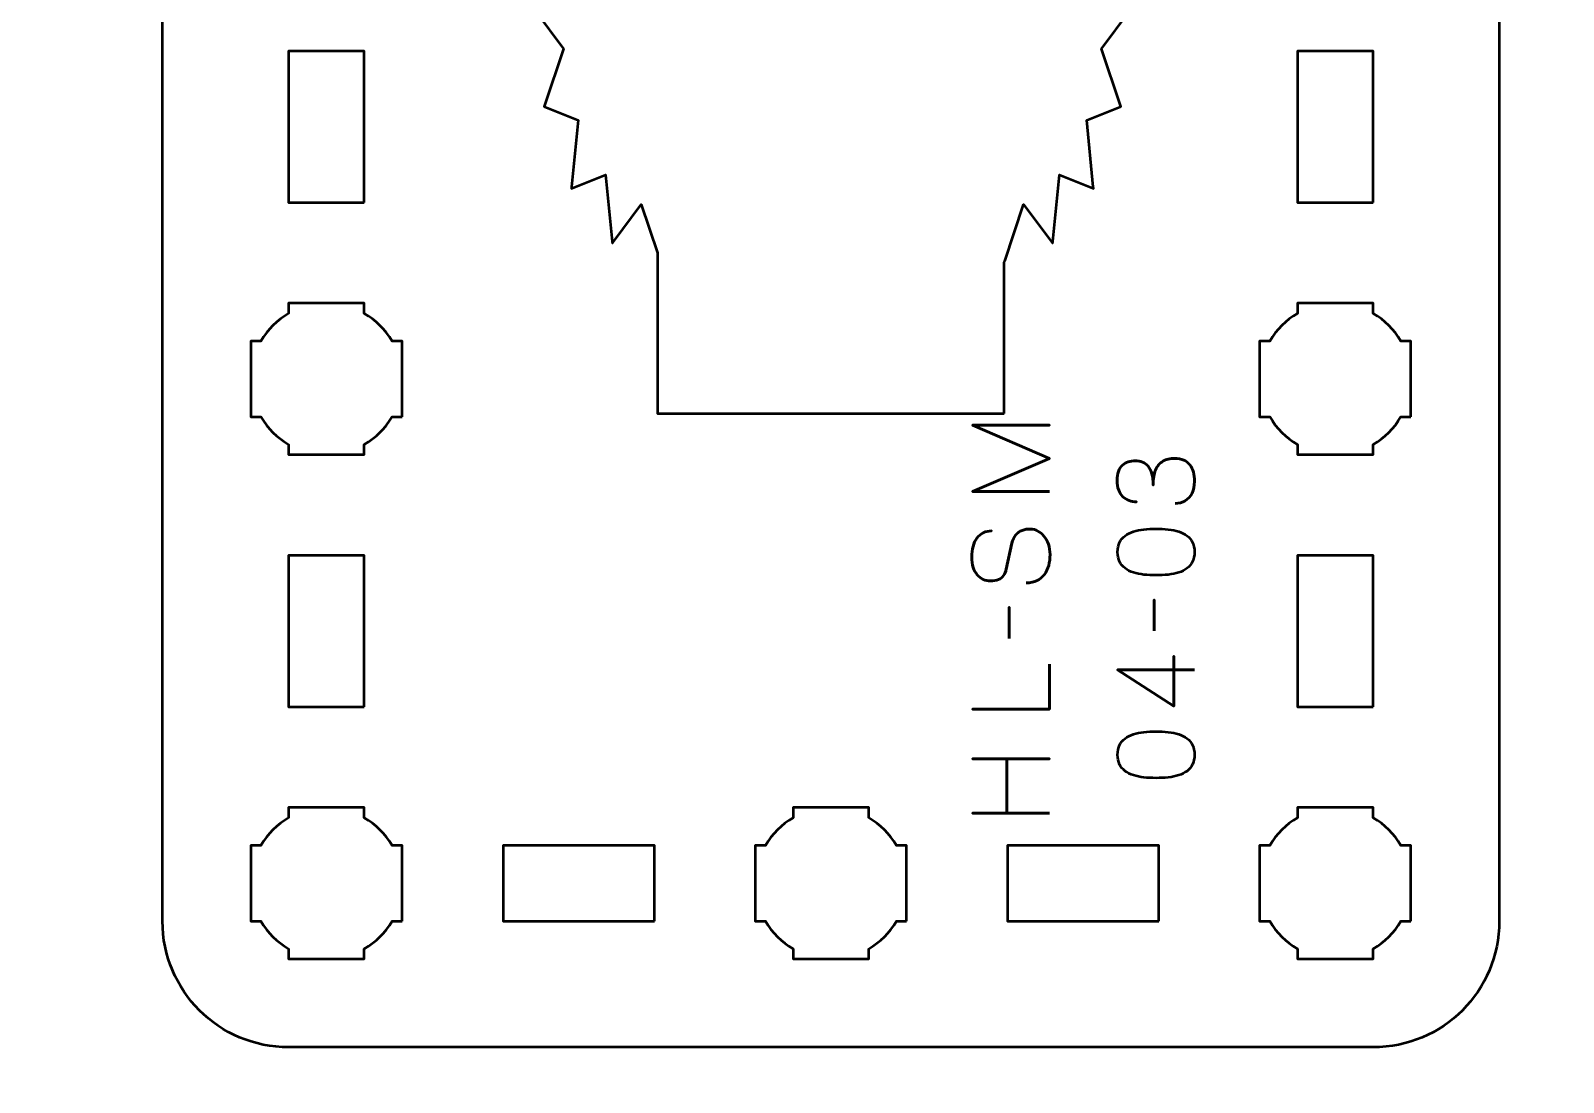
# Model space of a CAD drawing. Header units: centimetres. Extents: x -21 to 0, y -29.7 to 0.
# Drawn here: x -14.92 to -8.85, y -23.89 to -19.72 of the extents above; entities that cross this region are included whole.
import ezdxf

# ---------------------------------------------------------------- set-up
doc = ezdxf.new("R2010")
doc.units = ezdxf.units.CM
doc.header["$MEASUREMENT"] = 0
doc.layers.add('Layer 1', color=7, linetype='Continuous')

msp = doc.modelspace()

# ---------------------------------------------------------------- linework, layer by layer
at = {"layer": 'Layer 1', "color": 22, "lineweight": 53}
msp.add_open_spline([(-21.00003, -29.19995), (-21.00003, -29.19995), (-21.00003, -0.49992), (-21.00003, -0.49992), (-21.00003, -0.49992), (-21.00003, -0.22295), (-20.77694, 0.00004), (-20.49994, 0.00004), (-20.49994, 0.00004), (-20.49994, 0.00004), (-0.50008, 0.00004), (-0.50008, 0.00004), (-0.50008, 0.00004), (-0.22294, 0.00004), (0.00002, -0.22295), (0.00002, -0.49992), (0.00002, -0.49992), (0.00002, -0.49992), (0.00002, -29.19995), (0.00002, -29.19995), (0.00002, -29.19995), (0.00002, -29.47695), (-0.22294, -29.70004), (-0.50008, -29.70004), (-0.50008, -29.70004), (-0.50008, -29.70004), (-20.49994, -29.70004), (-20.49994, -29.70004), (-20.49994, -29.70004), (-20.77694, -29.70004), (-21.00003, -29.47695), (-21.00003, -29.19995)], degree=3, knots=[0, 0, 0, 0, 0.125, 0.125, 0.125, 0.125, 0.25, 0.25, 0.25, 0.25, 0.375, 0.375, 0.375, 0.375, 0.5, 0.5, 0.5, 0.5, 0.625, 0.625, 0.625, 0.625, 0.75, 0.75, 0.75, 0.75, 0.875, 0.875, 0.875, 0.875, 1, 1, 1, 1], dxfattribs=at)
at = {"layer": 'Layer 1', "color": 114, "lineweight": 53}
msp.add_open_spline([(-9.80017, -23.75001), (-9.80017, -23.75001), (-9.60006, -23.75003), (-9.60006, -23.75003), (-9.60006, -23.75003), (-9.32306, -23.75003), (-9.09997, -23.52694), (-9.09997, -23.24994), (-9.09997, -23.24994), (-9.09997, -23.24994), (-9.09997, -16.95007), (-9.09997, -16.95007), (-9.09997, -16.95007), (-9.09997, -16.67293), (-9.32306, -16.44997), (-9.60006, -16.44997), (-9.60006, -16.44997), (-9.60006, -16.44997), (-13.89993, -16.44997), (-13.89993, -16.44997), (-13.89993, -16.44997), (-14.17707, -16.44997), (-14.40003, -16.67293), (-14.40003, -16.95007), (-14.40003, -16.95007), (-14.40003, -16.95007), (-14.40003, -23.24994), (-14.40003, -23.24994), (-14.40003, -23.24994), (-14.40003, -23.52694), (-14.17707, -23.75003), (-13.89993, -23.75003), (-13.89993, -23.75003), (-13.89993, -23.75003), (-12.13445, -23.75003), (-12.13445, -23.75003), (-12.13445, -23.75003), (-12.13445, -23.75003), (-9.80017, -23.75001), (-9.80017, -23.75001)], degree=3, knots=[0, 0, 0, 0, 0.1, 0.1, 0.1, 0.1, 0.2, 0.2, 0.2, 0.2, 0.3, 0.3, 0.3, 0.3, 0.4, 0.4, 0.4, 0.4, 0.5, 0.5, 0.5, 0.5, 0.6, 0.6, 0.6, 0.6, 0.7, 0.7, 0.7, 0.7, 0.8, 0.8, 0.8, 0.8, 0.9, 0.9, 0.9, 0.9, 1, 1, 1, 1], dxfattribs=at)
at = {"layer": 'Layer 1', "color": 250, "lineweight": 53}
for points, knots in [([(-11.06247, -21.23746), (-11.06247, -21.23746), (-12.43747, -21.23746), (-12.43747, -21.23746), (-12.43747, -21.23746), (-12.43747, -21.23746), (-12.43747, -20.60001), (-12.43747, -20.60001), (-12.43747, -20.60001), (-12.43747, -20.60001), (-12.50161, -20.40805), (-12.50161, -20.40805), (-12.50161, -20.40805), (-12.50161, -20.40805), (-12.61376, -20.55792), (-12.61376, -20.55792), (-12.61376, -20.55792), (-12.61376, -20.55792), (-12.61632, -20.56133), (-12.61632, -20.56133), (-12.61632, -20.56133), (-12.61632, -20.56133), (-12.61691, -20.55531), (-12.61691, -20.55531), (-12.61691, -20.55531), (-12.61691, -20.55531), (-12.64322, -20.29074), (-12.64322, -20.29074), (-12.64322, -20.29074), (-12.64322, -20.29074), (-12.77552, -20.34337), (-12.77552, -20.34337), (-12.77552, -20.34337), (-12.77552, -20.34337), (-12.77852, -20.34456), (-12.77852, -20.34456), (-12.77852, -20.34456), (-12.77852, -20.34456), (-12.77793, -20.33856), (-12.77793, -20.33856), (-12.77793, -20.33856), (-12.77793, -20.33856), (-12.75162, -20.07396), (-12.75162, -20.07396), (-12.75162, -20.07396), (-12.75162, -20.07396), (-12.8839, -20.02134), (-12.8839, -20.02134), (-12.8839, -20.02134), (-12.8839, -20.02134), (-12.88691, -20.02014), (-12.88691, -20.02014), (-12.88691, -20.02014), (-12.88691, -20.02014), (-12.8852, -20.01504), (-12.8852, -20.01504), (-12.8852, -20.01504), (-12.8852, -20.01504), (-12.81026, -19.79073), (-12.81026, -19.79073), (-12.81026, -19.79073), (-12.81026, -19.79073), (-12.92242, -19.64084), (-12.92242, -19.64084), (-12.92242, -19.64084), (-12.92242, -19.64084), (-12.92497, -19.63745), (-12.92497, -19.63745), (-12.92497, -19.63745), (-12.92497, -19.63745), (-12.92242, -19.63405), (-12.92242, -19.63405), (-12.92242, -19.63405), (-12.92242, -19.63405), (-12.81026, -19.48417), (-12.81026, -19.48417), (-12.81026, -19.48417), (-12.81026, -19.48417), (-12.8852, -19.25986), (-12.8852, -19.25986), (-12.8852, -19.25986), (-12.8852, -19.25986), (-12.88691, -19.25476), (-12.88691, -19.25476), (-12.88691, -19.25476), (-12.88691, -19.25476), (-12.8839, -19.25356), (-12.8839, -19.25356), (-12.8839, -19.25356), (-12.8839, -19.25356), (-12.75162, -19.20093), (-12.75162, -19.20093), (-12.75162, -19.20093), (-12.75162, -19.20093), (-12.77793, -18.93633), (-12.77793, -18.93633), (-12.77793, -18.93633), (-12.77793, -18.93633), (-12.77852, -18.93034), (-12.77852, -18.93034), (-12.77852, -18.93034), (-12.77852, -18.93034), (-12.77552, -18.93153), (-12.77552, -18.93153), (-12.77552, -18.93153), (-12.77552, -18.93153), (-12.64322, -18.98416), (-12.64322, -18.98416), (-12.64322, -18.98416), (-12.64322, -18.98416), (-12.61691, -18.71959), (-12.61691, -18.71959), (-12.61691, -18.71959), (-12.61691, -18.71959), (-12.61632, -18.71357), (-12.61632, -18.71357), (-12.61632, -18.71357), (-12.61632, -18.71357), (-12.61376, -18.71697), (-12.61376, -18.71697), (-12.61376, -18.71697), (-12.61376, -18.71697), (-12.50161, -18.86685), (-12.50161, -18.86685), (-12.50161, -18.86685), (-12.50161, -18.86685), (-12.43747, -18.67488), (-12.43747, -18.67488), (-12.43747, -18.67488), (-12.43747, -18.67488), (-12.43747, -18.03745), (-12.43747, -18.03745), (-12.43747, -18.03745), (-12.43747, -18.03745), (-11.06247, -18.03745), (-11.06247, -18.03745), (-11.06247, -18.03745), (-11.06247, -18.03745), (-11.06247, -18.63745), (-11.06247, -18.63745), (-11.06247, -18.63745), (-11.06247, -18.63745), (-11.06077, -18.64253), (-11.06077, -18.64253), (-11.06077, -18.64253), (-11.06077, -18.64253), (-10.98583, -18.86685), (-10.98583, -18.86685), (-10.98583, -18.86685), (-10.98583, -18.86685), (-10.87367, -18.71697), (-10.87367, -18.71697), (-10.87367, -18.71697), (-10.87367, -18.71697), (-10.87112, -18.71357), (-10.87112, -18.71357), (-10.87112, -18.71357), (-10.87112, -18.71357), (-10.87052, -18.71959), (-10.87052, -18.71959), (-10.87052, -18.71959), (-10.87052, -18.71959), (-10.84421, -18.98416), (-10.84421, -18.98416), (-10.84421, -18.98416), (-10.84421, -18.98416), (-10.71191, -18.93153), (-10.71191, -18.93153), (-10.71191, -18.93153), (-10.71191, -18.93153), (-10.70891, -18.93034), (-10.70891, -18.93034), (-10.70891, -18.93034), (-10.70891, -18.93034), (-10.70951, -18.93633), (-10.70951, -18.93633), (-10.70951, -18.93633), (-10.70951, -18.93633), (-10.73582, -19.20093), (-10.73582, -19.20093), (-10.73582, -19.20093), (-10.73582, -19.20093), (-10.60354, -19.25356), (-10.60354, -19.25356), (-10.60354, -19.25356), (-10.60354, -19.25356), (-10.60053, -19.25476), (-10.60053, -19.25476), (-10.60053, -19.25476), (-10.60053, -19.25476), (-10.60223, -19.25986), (-10.60223, -19.25986), (-10.60223, -19.25986), (-10.60223, -19.25986), (-10.67717, -19.48417), (-10.67717, -19.48417), (-10.67717, -19.48417), (-10.67717, -19.48417), (-10.56501, -19.63405), (-10.56501, -19.63405), (-10.56501, -19.63405), (-10.56501, -19.63405), (-10.56247, -19.63745), (-10.56247, -19.63745), (-10.56247, -19.63745), (-10.56247, -19.63745), (-10.56501, -19.64084), (-10.56501, -19.64084), (-10.56501, -19.64084), (-10.56501, -19.64084), (-10.67717, -19.79073), (-10.67717, -19.79073), (-10.67717, -19.79073), (-10.67717, -19.79073), (-10.60223, -20.01504), (-10.60223, -20.01504), (-10.60223, -20.01504), (-10.60223, -20.01504), (-10.60053, -20.02014), (-10.60053, -20.02014), (-10.60053, -20.02014), (-10.60053, -20.02014), (-10.60354, -20.02134), (-10.60354, -20.02134), (-10.60354, -20.02134), (-10.60354, -20.02134), (-10.73582, -20.07396), (-10.73582, -20.07396), (-10.73582, -20.07396), (-10.73582, -20.07396), (-10.70951, -20.33856), (-10.70951, -20.33856), (-10.70951, -20.33856), (-10.70951, -20.33856), (-10.70891, -20.34456), (-10.70891, -20.34456), (-10.70891, -20.34456), (-10.70891, -20.34456), (-10.71191, -20.34337), (-10.71191, -20.34337), (-10.71191, -20.34337), (-10.71191, -20.34337), (-10.84421, -20.29074), (-10.84421, -20.29074), (-10.84421, -20.29074), (-10.84421, -20.29074), (-10.87052, -20.55531), (-10.87052, -20.55531), (-10.87052, -20.55531), (-10.87052, -20.55531), (-10.87112, -20.56133), (-10.87112, -20.56133), (-10.87112, -20.56133), (-10.87112, -20.56133), (-10.87367, -20.55792), (-10.87367, -20.55792), (-10.87367, -20.55792), (-10.87367, -20.55792), (-10.98583, -20.40805), (-10.98583, -20.40805), (-10.98583, -20.40805), (-10.98583, -20.40805), (-11.06077, -20.63236), (-11.06077, -20.63236), (-11.06077, -20.63236), (-11.06077, -20.63236), (-11.06247, -20.63745), (-11.06247, -20.63745), (-11.06247, -20.63745), (-11.06247, -20.63745), (-11.06247, -21.23746), (-11.06247, -21.23746)], [0, 0, 0, 0, 0.0147059, 0.0147059, 0.0147059, 0.0147059, 0.0294118, 0.0294118, 0.0294118, 0.0294118, 0.0441176, 0.0441176, 0.0441176, 0.0441176, 0.0588235, 0.0588235, 0.0588235, 0.0588235, 0.0735294, 0.0735294, 0.0735294, 0.0735294, 0.0882353, 0.0882353, 0.0882353, 0.0882353, 0.1029412, 0.1029412, 0.1029412, 0.1029412, 0.1176471, 0.1176471, 0.1176471, 0.1176471, 0.1323529, 0.1323529, 0.1323529, 0.1323529, 0.1470588, 0.1470588, 0.1470588, 0.1470588, 0.1617647, 0.1617647, 0.1617647, 0.1617647, 0.1764706, 0.1764706, 0.1764706, 0.1764706, 0.1911765, 0.1911765, 0.1911765, 0.1911765, 0.2058824, 0.2058824, 0.2058824, 0.2058824, 0.2205882, 0.2205882, 0.2205882, 0.2205882, 0.2352941, 0.2352941, 0.2352941, 0.2352941, 0.25, 0.25, 0.25, 0.25, 0.2647059, 0.2647059, 0.2647059, 0.2647059, 0.2794118, 0.2794118, 0.2794118, 0.2794118, 0.2941176, 0.2941176, 0.2941176, 0.2941176, 0.3088235, 0.3088235, 0.3088235, 0.3088235, 0.3235294, 0.3235294, 0.3235294, 0.3235294, 0.3382353, 0.3382353, 0.3382353, 0.3382353, 0.3529412, 0.3529412, 0.3529412, 0.3529412, 0.3676471, 0.3676471, 0.3676471, 0.3676471, 0.3823529, 0.3823529, 0.3823529, 0.3823529, 0.3970588, 0.3970588, 0.3970588, 0.3970588, 0.4117647, 0.4117647, 0.4117647, 0.4117647, 0.4264706, 0.4264706, 0.4264706, 0.4264706, 0.4411765, 0.4411765, 0.4411765, 0.4411765, 0.4558824, 0.4558824, 0.4558824, 0.4558824, 0.4705882, 0.4705882, 0.4705882, 0.4705882, 0.4852941, 0.4852941, 0.4852941, 0.4852941, 0.5, 0.5, 0.5, 0.5, 0.5147059, 0.5147059, 0.5147059, 0.5147059, 0.5294118, 0.5294118, 0.5294118, 0.5294118, 0.5441176, 0.5441176, 0.5441176, 0.5441176, 0.5588235, 0.5588235, 0.5588235, 0.5588235, 0.5735294, 0.5735294, 0.5735294, 0.5735294, 0.5882353, 0.5882353, 0.5882353, 0.5882353, 0.6029412, 0.6029412, 0.6029412, 0.6029412, 0.6176471, 0.6176471, 0.6176471, 0.6176471, 0.6323529, 0.6323529, 0.6323529, 0.6323529, 0.6470588, 0.6470588, 0.6470588, 0.6470588, 0.6617647, 0.6617647, 0.6617647, 0.6617647, 0.6764706, 0.6764706, 0.6764706, 0.6764706, 0.6911765, 0.6911765, 0.6911765, 0.6911765, 0.7058824, 0.7058824, 0.7058824, 0.7058824, 0.7205882, 0.7205882, 0.7205882, 0.7205882, 0.7352941, 0.7352941, 0.7352941, 0.7352941, 0.75, 0.75, 0.75, 0.75, 0.7647059, 0.7647059, 0.7647059, 0.7647059, 0.7794118, 0.7794118, 0.7794118, 0.7794118, 0.7941176, 0.7941176, 0.7941176, 0.7941176, 0.8088235, 0.8088235, 0.8088235, 0.8088235, 0.8235294, 0.8235294, 0.8235294, 0.8235294, 0.8382353, 0.8382353, 0.8382353, 0.8382353, 0.8529412, 0.8529412, 0.8529412, 0.8529412, 0.8676471, 0.8676471, 0.8676471, 0.8676471, 0.8823529, 0.8823529, 0.8823529, 0.8823529, 0.8970588, 0.8970588, 0.8970588, 0.8970588, 0.9117647, 0.9117647, 0.9117647, 0.9117647, 0.9264706, 0.9264706, 0.9264706, 0.9264706, 0.9411765, 0.9411765, 0.9411765, 0.9411765, 0.9558824, 0.9558824, 0.9558824, 0.9558824, 0.9705882, 0.9705882, 0.9705882, 0.9705882, 0.9852941, 0.9852941, 0.9852941, 0.9852941, 1, 1, 1, 1]), ([(-13.59993, -20.39999), (-13.59993, -20.39999), (-13.89993, -20.39999), (-13.89993, -20.39999), (-13.89993, -20.39999), (-13.89993, -20.39999), (-13.89993, -19.79998), (-13.89993, -19.79998), (-13.89993, -19.79998), (-13.89993, -19.79998), (-13.59993, -19.79998), (-13.59993, -19.79998), (-13.59993, -19.79998), (-13.59993, -19.79998), (-13.59993, -20.39999), (-13.59993, -20.39999)], [0, 0, 0, 0, 0.25, 0.25, 0.25, 0.25, 0.5, 0.5, 0.5, 0.5, 0.75, 0.75, 0.75, 0.75, 1, 1, 1, 1]), ([(-9.60006, -20.39999), (-9.60006, -20.39999), (-9.90007, -20.39999), (-9.90007, -20.39999), (-9.90007, -20.39999), (-9.90007, -20.39999), (-9.90007, -19.79998), (-9.90007, -19.79998), (-9.90007, -19.79998), (-9.90007, -19.79998), (-9.60006, -19.79998), (-9.60006, -19.79998), (-9.60006, -19.79998), (-9.60006, -19.79998), (-9.60006, -20.39999), (-9.60006, -20.39999)], [0, 0, 0, 0, 0.25, 0.25, 0.25, 0.25, 0.5, 0.5, 0.5, 0.5, 0.75, 0.75, 0.75, 0.75, 1, 1, 1, 1]), ([(-13.59993, -22.39999), (-13.59993, -22.39999), (-13.89993, -22.39999), (-13.89993, -22.39999), (-13.89993, -22.39999), (-13.89993, -22.39999), (-13.89993, -21.79998), (-13.89993, -21.79998), (-13.89993, -21.79998), (-13.89993, -21.79998), (-13.59993, -21.79998), (-13.59993, -21.79998), (-13.59993, -21.79998), (-13.59993, -21.79998), (-13.59993, -22.39999), (-13.59993, -22.39999)], [0, 0, 0, 0, 0.25, 0.25, 0.25, 0.25, 0.5, 0.5, 0.5, 0.5, 0.75, 0.75, 0.75, 0.75, 1, 1, 1, 1]), ([(-9.60006, -22.39999), (-9.60006, -22.39999), (-9.90007, -22.39999), (-9.90007, -22.39999), (-9.90007, -22.39999), (-9.90007, -22.39999), (-9.90007, -21.79998), (-9.90007, -21.79998), (-9.90007, -21.79998), (-9.90007, -21.79998), (-9.60006, -21.79998), (-9.60006, -21.79998), (-9.60006, -21.79998), (-9.60006, -21.79998), (-9.60006, -22.39999), (-9.60006, -22.39999)], [0, 0, 0, 0, 0.25, 0.25, 0.25, 0.25, 0.5, 0.5, 0.5, 0.5, 0.75, 0.75, 0.75, 0.75, 1, 1, 1, 1]), ([(-12.44998, -23.25007), (-12.44998, -23.25007), (-13.04998, -23.25007), (-13.04998, -23.25007), (-13.04998, -23.25007), (-13.04998, -23.25007), (-13.04998, -22.95007), (-13.04998, -22.95007), (-13.04998, -22.95007), (-13.04998, -22.95007), (-12.44998, -22.95007), (-12.44998, -22.95007), (-12.44998, -22.95007), (-12.44998, -22.95007), (-12.44998, -23.25007), (-12.44998, -23.25007)], [0, 0, 0, 0, 0.25, 0.25, 0.25, 0.25, 0.5, 0.5, 0.5, 0.5, 0.75, 0.75, 0.75, 0.75, 1, 1, 1, 1]), ([(-10.45001, -23.25007), (-10.45001, -23.25007), (-11.05002, -23.25007), (-11.05002, -23.25007), (-11.05002, -23.25007), (-11.05002, -23.25007), (-11.05002, -22.95007), (-11.05002, -22.95007), (-11.05002, -22.95007), (-11.05002, -22.95007), (-10.45001, -22.95007), (-10.45001, -22.95007), (-10.45001, -22.95007), (-10.45001, -22.95007), (-10.45001, -23.25007), (-10.45001, -23.25007)], [0, 0, 0, 0, 0.25, 0.25, 0.25, 0.25, 0.5, 0.5, 0.5, 0.5, 0.75, 0.75, 0.75, 0.75, 1, 1, 1, 1])]:
    msp.add_open_spline(points, degree=3, knots=knots, dxfattribs=at)
at = {"layer": 'Layer 1', "lineweight": 53}
for points in [[(-13.45, -21.24993), (-13.45, -21.24993), (-13.49011, -21.24993), (-13.49011, -21.24993), (-13.49011, -21.24993), (-13.51643, -21.29554), (-13.55446, -21.33346), (-13.59993, -21.35978), (-13.59993, -21.35978), (-13.59993, -21.35978), (-13.59993, -21.4), (-13.59993, -21.4), (-13.59993, -21.4), (-13.59993, -21.4), (-13.75, -21.4), (-13.75, -21.4), (-13.75, -21.4), (-13.75, -21.4), (-13.89993, -21.4), (-13.89993, -21.4), (-13.89993, -21.4), (-13.89993, -21.4), (-13.89993, -21.35978), (-13.89993, -21.35978), (-13.89993, -21.35978), (-13.94555, -21.33346), (-13.98343, -21.29554), (-14.00975, -21.24993), (-14.00975, -21.24993), (-14.00975, -21.24993), (-14.05, -21.24993), (-14.05, -21.24993), (-14.05, -21.24993), (-14.05, -21.24993), (-14.05, -21.1), (-14.05, -21.1), (-14.05, -21.1), (-14.05, -21.1), (-14.05, -20.94992), (-14.05, -20.94992), (-14.05, -20.94992), (-14.05, -20.94992), (-14.00975, -20.94992), (-14.00975, -20.94992), (-14.00975, -20.94992), (-13.98343, -20.90445), (-13.94555, -20.86642), (-13.89993, -20.8401), (-13.89993, -20.8401), (-13.89993, -20.8401), (-13.89993, -20.79999), (-13.89993, -20.79999), (-13.89993, -20.79999), (-13.89993, -20.79999), (-13.75, -20.79999), (-13.75, -20.79999), (-13.75, -20.79999), (-13.75, -20.79999), (-13.59993, -20.79999), (-13.59993, -20.79999), (-13.59993, -20.79999), (-13.59993, -20.79999), (-13.59993, -20.8401), (-13.59993, -20.8401), (-13.59993, -20.8401), (-13.55446, -20.86642), (-13.51643, -20.90445), (-13.49011, -20.94992), (-13.49011, -20.94992), (-13.49011, -20.94992), (-13.45, -20.94992), (-13.45, -20.94992), (-13.45, -20.94992), (-13.45, -20.94992), (-13.45, -21.1), (-13.45, -21.1), (-13.45, -21.1), (-13.45, -21.1), (-13.45, -21.24993), (-13.45, -21.24993)], [(-9.45, -21.24993), (-9.45, -21.24993), (-9.49011, -21.24993), (-9.49011, -21.24993), (-9.49011, -21.24993), (-9.51643, -21.29554), (-9.55446, -21.33346), (-9.59993, -21.35978), (-9.59993, -21.35978), (-9.59993, -21.35978), (-9.59993, -21.4), (-9.59993, -21.4), (-9.59993, -21.4), (-9.59993, -21.4), (-9.75, -21.4), (-9.75, -21.4), (-9.75, -21.4), (-9.75, -21.4), (-9.89993, -21.4), (-9.89993, -21.4), (-9.89993, -21.4), (-9.89993, -21.4), (-9.89993, -21.35978), (-9.89993, -21.35978), (-9.89993, -21.35978), (-9.94555, -21.33346), (-9.98343, -21.29554), (-10.00975, -21.24993), (-10.00975, -21.24993), (-10.00975, -21.24993), (-10.05, -21.24993), (-10.05, -21.24993), (-10.05, -21.24993), (-10.05, -21.24993), (-10.05, -21.1), (-10.05, -21.1), (-10.05, -21.1), (-10.05, -21.1), (-10.05, -20.94992), (-10.05, -20.94992), (-10.05, -20.94992), (-10.05, -20.94992), (-10.00975, -20.94992), (-10.00975, -20.94992), (-10.00975, -20.94992), (-9.98343, -20.90445), (-9.94555, -20.86642), (-9.89993, -20.8401), (-9.89993, -20.8401), (-9.89993, -20.8401), (-9.89993, -20.79999), (-9.89993, -20.79999), (-9.89993, -20.79999), (-9.89993, -20.79999), (-9.75, -20.79999), (-9.75, -20.79999), (-9.75, -20.79999), (-9.75, -20.79999), (-9.59993, -20.79999), (-9.59993, -20.79999), (-9.59993, -20.79999), (-9.59993, -20.79999), (-9.59993, -20.8401), (-9.59993, -20.8401), (-9.59993, -20.8401), (-9.55446, -20.86642), (-9.51643, -20.90445), (-9.49011, -20.94992), (-9.49011, -20.94992), (-9.49011, -20.94992), (-9.45, -20.94992), (-9.45, -20.94992), (-9.45, -20.94992), (-9.45, -20.94992), (-9.45, -21.1), (-9.45, -21.1), (-9.45, -21.1), (-9.45, -21.1), (-9.45, -21.24993), (-9.45, -21.24993)], [(-13.45, -23.24993), (-13.45, -23.24993), (-13.49011, -23.24993), (-13.49011, -23.24993), (-13.49011, -23.24993), (-13.51643, -23.29554), (-13.55446, -23.33346), (-13.59993, -23.35978), (-13.59993, -23.35978), (-13.59993, -23.35978), (-13.59993, -23.4), (-13.59993, -23.4), (-13.59993, -23.4), (-13.59993, -23.4), (-13.75, -23.4), (-13.75, -23.4), (-13.75, -23.4), (-13.75, -23.4), (-13.89993, -23.4), (-13.89993, -23.4), (-13.89993, -23.4), (-13.89993, -23.4), (-13.89993, -23.35978), (-13.89993, -23.35978), (-13.89993, -23.35978), (-13.94555, -23.33346), (-13.98343, -23.29554), (-14.00975, -23.24993), (-14.00975, -23.24993), (-14.00975, -23.24993), (-14.05, -23.24993), (-14.05, -23.24993), (-14.05, -23.24993), (-14.05, -23.24993), (-14.05, -23.1), (-14.05, -23.1), (-14.05, -23.1), (-14.05, -23.1), (-14.05, -22.94992), (-14.05, -22.94992), (-14.05, -22.94992), (-14.05, -22.94992), (-14.00975, -22.94992), (-14.00975, -22.94992), (-14.00975, -22.94992), (-13.98343, -22.90445), (-13.94555, -22.86642), (-13.89993, -22.8401), (-13.89993, -22.8401), (-13.89993, -22.8401), (-13.89993, -22.79999), (-13.89993, -22.79999), (-13.89993, -22.79999), (-13.89993, -22.79999), (-13.75, -22.79999), (-13.75, -22.79999), (-13.75, -22.79999), (-13.75, -22.79999), (-13.59993, -22.79999), (-13.59993, -22.79999), (-13.59993, -22.79999), (-13.59993, -22.79999), (-13.59993, -22.8401), (-13.59993, -22.8401), (-13.59993, -22.8401), (-13.55446, -22.86642), (-13.51643, -22.90445), (-13.49011, -22.94992), (-13.49011, -22.94992), (-13.49011, -22.94992), (-13.45, -22.94992), (-13.45, -22.94992), (-13.45, -22.94992), (-13.45, -22.94992), (-13.45, -23.1), (-13.45, -23.1), (-13.45, -23.1), (-13.45, -23.1), (-13.45, -23.24993), (-13.45, -23.24993)], [(-11.45, -23.24993), (-11.45, -23.24993), (-11.49011, -23.24993), (-11.49011, -23.24993), (-11.49011, -23.24993), (-11.51643, -23.29554), (-11.55446, -23.33346), (-11.59993, -23.35978), (-11.59993, -23.35978), (-11.59993, -23.35978), (-11.59993, -23.4), (-11.59993, -23.4), (-11.59993, -23.4), (-11.59993, -23.4), (-11.75, -23.4), (-11.75, -23.4), (-11.75, -23.4), (-11.75, -23.4), (-11.89993, -23.4), (-11.89993, -23.4), (-11.89993, -23.4), (-11.89993, -23.4), (-11.89993, -23.35978), (-11.89993, -23.35978), (-11.89993, -23.35978), (-11.94555, -23.33346), (-11.98343, -23.29554), (-12.00975, -23.24993), (-12.00975, -23.24993), (-12.00975, -23.24993), (-12.05, -23.24993), (-12.05, -23.24993), (-12.05, -23.24993), (-12.05, -23.24993), (-12.05, -23.1), (-12.05, -23.1), (-12.05, -23.1), (-12.05, -23.1), (-12.05, -22.94992), (-12.05, -22.94992), (-12.05, -22.94992), (-12.05, -22.94992), (-12.00975, -22.94992), (-12.00975, -22.94992), (-12.00975, -22.94992), (-11.98343, -22.90445), (-11.94555, -22.86642), (-11.89993, -22.8401), (-11.89993, -22.8401), (-11.89993, -22.8401), (-11.89993, -22.79999), (-11.89993, -22.79999), (-11.89993, -22.79999), (-11.89993, -22.79999), (-11.75, -22.79999), (-11.75, -22.79999), (-11.75, -22.79999), (-11.75, -22.79999), (-11.59993, -22.79999), (-11.59993, -22.79999), (-11.59993, -22.79999), (-11.59993, -22.79999), (-11.59993, -22.8401), (-11.59993, -22.8401), (-11.59993, -22.8401), (-11.55446, -22.86642), (-11.51643, -22.90445), (-11.49011, -22.94992), (-11.49011, -22.94992), (-11.49011, -22.94992), (-11.45, -22.94992), (-11.45, -22.94992), (-11.45, -22.94992), (-11.45, -22.94992), (-11.45, -23.1), (-11.45, -23.1), (-11.45, -23.1), (-11.45, -23.1), (-11.45, -23.24993), (-11.45, -23.24993)], [(-9.45, -23.24993), (-9.45, -23.24993), (-9.49011, -23.24993), (-9.49011, -23.24993), (-9.49011, -23.24993), (-9.51643, -23.29554), (-9.55446, -23.33346), (-9.59993, -23.35978), (-9.59993, -23.35978), (-9.59993, -23.35978), (-9.59993, -23.4), (-9.59993, -23.4), (-9.59993, -23.4), (-9.59993, -23.4), (-9.75, -23.4), (-9.75, -23.4), (-9.75, -23.4), (-9.75, -23.4), (-9.89993, -23.4), (-9.89993, -23.4), (-9.89993, -23.4), (-9.89993, -23.4), (-9.89993, -23.35978), (-9.89993, -23.35978), (-9.89993, -23.35978), (-9.94555, -23.33346), (-9.98343, -23.29554), (-10.00975, -23.24993), (-10.00975, -23.24993), (-10.00975, -23.24993), (-10.05, -23.24993), (-10.05, -23.24993), (-10.05, -23.24993), (-10.05, -23.24993), (-10.05, -23.1), (-10.05, -23.1), (-10.05, -23.1), (-10.05, -23.1), (-10.05, -22.94992), (-10.05, -22.94992), (-10.05, -22.94992), (-10.05, -22.94992), (-10.00975, -22.94992), (-10.00975, -22.94992), (-10.00975, -22.94992), (-9.98343, -22.90445), (-9.94555, -22.86642), (-9.89993, -22.8401), (-9.89993, -22.8401), (-9.89993, -22.8401), (-9.89993, -22.79999), (-9.89993, -22.79999), (-9.89993, -22.79999), (-9.89993, -22.79999), (-9.75, -22.79999), (-9.75, -22.79999), (-9.75, -22.79999), (-9.75, -22.79999), (-9.59993, -22.79999), (-9.59993, -22.79999), (-9.59993, -22.79999), (-9.59993, -22.79999), (-9.59993, -22.8401), (-9.59993, -22.8401), (-9.59993, -22.8401), (-9.55446, -22.86642), (-9.51643, -22.90445), (-9.49011, -22.94992), (-9.49011, -22.94992), (-9.49011, -22.94992), (-9.45, -22.94992), (-9.45, -22.94992), (-9.45, -22.94992), (-9.45, -22.94992), (-9.45, -23.1), (-9.45, -23.1), (-9.45, -23.1), (-9.45, -23.1), (-9.45, -23.24993), (-9.45, -23.24993)]]:
    msp.add_open_spline(points, degree=3, knots=[0, 0, 0, 0, 0.05, 0.05, 0.05, 0.05, 0.1, 0.1, 0.1, 0.1, 0.15, 0.15, 0.15, 0.15, 0.2, 0.2, 0.2, 0.2, 0.25, 0.25, 0.25, 0.25, 0.3, 0.3, 0.3, 0.3, 0.35, 0.35, 0.35, 0.35, 0.4, 0.4, 0.4, 0.4, 0.45, 0.45, 0.45, 0.45, 0.5, 0.5, 0.5, 0.5, 0.55, 0.55, 0.55, 0.55, 0.6, 0.6, 0.6, 0.6, 0.65, 0.65, 0.65, 0.65, 0.7, 0.7, 0.7, 0.7, 0.75, 0.75, 0.75, 0.75, 0.8, 0.8, 0.8, 0.8, 0.85, 0.85, 0.85, 0.85, 0.9, 0.9, 0.9, 0.9, 0.95, 0.95, 0.95, 0.95, 1, 1, 1, 1], dxfattribs=at)
at = {"layer": 'Layer 1', "color": 30, "lineweight": 53}
for points, knots in [([(-10.88363, -21.54668), (-10.88363, -21.54668), (-11.18885, -21.54668), (-11.18885, -21.54668), (-11.18885, -21.54668), (-11.18885, -21.54668), (-10.88363, -21.41545), (-10.88363, -21.41545), (-10.88363, -21.41545), (-10.88363, -21.41545), (-11.18885, -21.28379), (-11.18885, -21.28379), (-11.18885, -21.28379), (-11.18885, -21.28379), (-10.88363, -21.28379), (-10.88363, -21.28379), (-10.88363, -21.28379), (-10.88363, -21.28379), (-11.18885, -21.28379), (-11.18885, -21.28379), (-11.18885, -21.28379), (-11.18885, -21.28379), (-10.88363, -21.41545), (-10.88363, -21.41545), (-10.88363, -21.41545), (-10.88363, -21.41545), (-11.18885, -21.54668), (-11.18885, -21.54668), (-11.18885, -21.54668), (-11.18885, -21.54668), (-10.88363, -21.54668), (-10.88363, -21.54668)], [0, 0, 0, 0, 0.125, 0.125, 0.125, 0.125, 0.25, 0.25, 0.25, 0.25, 0.375, 0.375, 0.375, 0.375, 0.5, 0.5, 0.5, 0.5, 0.625, 0.625, 0.625, 0.625, 0.75, 0.75, 0.75, 0.75, 0.875, 0.875, 0.875, 0.875, 1, 1, 1, 1]), ([(-10.38494, -21.59367), (-10.3697, -21.5936), (-10.35644, -21.59007), (-10.34494, -21.58309), (-10.34494, -21.58309), (-10.33351, -21.5761), (-10.32455, -21.56615), (-10.31813, -21.55317), (-10.31813, -21.55317), (-10.31171, -21.54019), (-10.30846, -21.5246), (-10.30832, -21.50646), (-10.30832, -21.50646), (-10.30832, -21.49285), (-10.30973, -21.4805), (-10.31269, -21.46928), (-10.31269, -21.46928), (-10.31566, -21.45813), (-10.32024, -21.44854), (-10.32652, -21.44042), (-10.32652, -21.44042), (-10.3328, -21.43231), (-10.34092, -21.4261), (-10.35079, -21.42166), (-10.35079, -21.42166), (-10.36074, -21.41728), (-10.37267, -21.4151), (-10.38664, -21.41503), (-10.38664, -21.41503), (-10.40526, -21.41495), (-10.421, -21.41876), (-10.43377, -21.42631), (-10.43377, -21.42631), (-10.44654, -21.43386), (-10.45613, -21.44558), (-10.46269, -21.46131), (-10.46269, -21.46131), (-10.46926, -21.47704), (-10.47257, -21.49722), (-10.47257, -21.5217), (-10.47257, -21.5217), (-10.4725, -21.50343), (-10.47419, -21.48812), (-10.47765, -21.47563), (-10.47765, -21.47563), (-10.48111, -21.46321), (-10.48598, -21.45327), (-10.49233, -21.44579), (-10.49233, -21.44579), (-10.49861, -21.43831), (-10.50609, -21.43288), (-10.51469, -21.42963), (-10.51469, -21.42963), (-10.52323, -21.42631), (-10.53261, -21.42469), (-10.54284, -21.42476), (-10.54284, -21.42476), (-10.55308, -21.42469), (-10.56253, -21.4261), (-10.57128, -21.42892), (-10.57128, -21.42892), (-10.58003, -21.43168), (-10.58772, -21.43619), (-10.59428, -21.44233), (-10.59428, -21.44233), (-10.60084, -21.44847), (-10.60599, -21.45658), (-10.60966, -21.46653), (-10.60966, -21.46653), (-10.61333, -21.47655), (-10.61516, -21.48876), (-10.61523, -21.50308), (-10.61523, -21.50308), (-10.61516, -21.51733), (-10.61305, -21.52982), (-10.60895, -21.5404), (-10.60895, -21.5404), (-10.60486, -21.55106), (-10.59929, -21.5598), (-10.59216, -21.56686), (-10.59216, -21.56686), (-10.58504, -21.57384), (-10.57692, -21.57907), (-10.56775, -21.58252), (-10.56775, -21.58252), (-10.55858, -21.58605), (-10.54884, -21.58774), (-10.53861, -21.58774), (-10.53861, -21.58774), (-10.54884, -21.58774), (-10.55858, -21.58605), (-10.56775, -21.58252), (-10.56775, -21.58252), (-10.57692, -21.57907), (-10.58504, -21.57384), (-10.59216, -21.56686), (-10.59216, -21.56686), (-10.59929, -21.5598), (-10.60486, -21.55106), (-10.60895, -21.5404), (-10.60895, -21.5404), (-10.61305, -21.52982), (-10.61516, -21.51733), (-10.61523, -21.50308), (-10.61523, -21.50308), (-10.61516, -21.48876), (-10.61333, -21.47655), (-10.60966, -21.46653), (-10.60966, -21.46653), (-10.60599, -21.45658), (-10.60084, -21.44847), (-10.59428, -21.44233), (-10.59428, -21.44233), (-10.58772, -21.43619), (-10.58003, -21.43168), (-10.57128, -21.42892), (-10.57128, -21.42892), (-10.56253, -21.4261), (-10.55308, -21.42469), (-10.54284, -21.42476), (-10.54284, -21.42476), (-10.53261, -21.42469), (-10.52323, -21.42631), (-10.51469, -21.42963), (-10.51469, -21.42963), (-10.50609, -21.43288), (-10.49861, -21.43831), (-10.49233, -21.44579), (-10.49233, -21.44579), (-10.48598, -21.45327), (-10.48111, -21.46321), (-10.47765, -21.47563), (-10.47765, -21.47563), (-10.47419, -21.48812), (-10.4725, -21.50343), (-10.47257, -21.5217), (-10.47257, -21.5217), (-10.47257, -21.49722), (-10.46926, -21.47704), (-10.46269, -21.46131), (-10.46269, -21.46131), (-10.45613, -21.44558), (-10.44654, -21.43386), (-10.43377, -21.42631), (-10.43377, -21.42631), (-10.421, -21.41876), (-10.40526, -21.41495), (-10.38664, -21.41503), (-10.38664, -21.41503), (-10.37267, -21.4151), (-10.36074, -21.41728), (-10.35079, -21.42166), (-10.35079, -21.42166), (-10.34092, -21.4261), (-10.3328, -21.43231), (-10.32652, -21.44042), (-10.32652, -21.44042), (-10.32024, -21.44854), (-10.31566, -21.45813), (-10.31269, -21.46928), (-10.31269, -21.46928), (-10.30973, -21.4805), (-10.30832, -21.49285), (-10.30832, -21.50646), (-10.30832, -21.50646), (-10.30846, -21.5246), (-10.31171, -21.54019), (-10.31813, -21.55317), (-10.31813, -21.55317), (-10.32455, -21.56615), (-10.33351, -21.5761), (-10.34494, -21.58309), (-10.34494, -21.58309), (-10.35644, -21.59007), (-10.3697, -21.5936), (-10.38494, -21.59367)], [0, 0, 0, 0, 0.0227273, 0.0227273, 0.0227273, 0.0227273, 0.0454545, 0.0454545, 0.0454545, 0.0454545, 0.0681818, 0.0681818, 0.0681818, 0.0681818, 0.0909091, 0.0909091, 0.0909091, 0.0909091, 0.1136364, 0.1136364, 0.1136364, 0.1136364, 0.1363636, 0.1363636, 0.1363636, 0.1363636, 0.1590909, 0.1590909, 0.1590909, 0.1590909, 0.1818182, 0.1818182, 0.1818182, 0.1818182, 0.2045455, 0.2045455, 0.2045455, 0.2045455, 0.2272727, 0.2272727, 0.2272727, 0.2272727, 0.25, 0.25, 0.25, 0.25, 0.2727273, 0.2727273, 0.2727273, 0.2727273, 0.2954545, 0.2954545, 0.2954545, 0.2954545, 0.3181818, 0.3181818, 0.3181818, 0.3181818, 0.3409091, 0.3409091, 0.3409091, 0.3409091, 0.3636364, 0.3636364, 0.3636364, 0.3636364, 0.3863636, 0.3863636, 0.3863636, 0.3863636, 0.4090909, 0.4090909, 0.4090909, 0.4090909, 0.4318182, 0.4318182, 0.4318182, 0.4318182, 0.4545455, 0.4545455, 0.4545455, 0.4545455, 0.4772727, 0.4772727, 0.4772727, 0.4772727, 0.5, 0.5, 0.5, 0.5, 0.5227273, 0.5227273, 0.5227273, 0.5227273, 0.5454545, 0.5454545, 0.5454545, 0.5454545, 0.5681818, 0.5681818, 0.5681818, 0.5681818, 0.5909091, 0.5909091, 0.5909091, 0.5909091, 0.6136364, 0.6136364, 0.6136364, 0.6136364, 0.6363636, 0.6363636, 0.6363636, 0.6363636, 0.6590909, 0.6590909, 0.6590909, 0.6590909, 0.6818182, 0.6818182, 0.6818182, 0.6818182, 0.7045455, 0.7045455, 0.7045455, 0.7045455, 0.7272727, 0.7272727, 0.7272727, 0.7272727, 0.75, 0.75, 0.75, 0.75, 0.7727273, 0.7727273, 0.7727273, 0.7727273, 0.7954545, 0.7954545, 0.7954545, 0.7954545, 0.8181818, 0.8181818, 0.8181818, 0.8181818, 0.8409091, 0.8409091, 0.8409091, 0.8409091, 0.8636364, 0.8636364, 0.8636364, 0.8636364, 0.8863636, 0.8863636, 0.8863636, 0.8863636, 0.9090909, 0.9090909, 0.9090909, 0.9090909, 0.9318182, 0.9318182, 0.9318182, 0.9318182, 0.9545455, 0.9545455, 0.9545455, 0.9545455, 0.9772727, 0.9772727, 0.9772727, 0.9772727, 1, 1, 1, 1]), ([(-10.97592, -21.90863), (-10.95898, -21.90849), (-10.94452, -21.90553), (-10.93252, -21.8996), (-10.93252, -21.8996), (-10.92046, -21.89374), (-10.91065, -21.88556), (-10.9031, -21.87526), (-10.9031, -21.87526), (-10.89548, -21.86489), (-10.88991, -21.85296), (-10.88638, -21.83949), (-10.88638, -21.83949), (-10.88278, -21.82608), (-10.88102, -21.81169), (-10.88109, -21.79645), (-10.88109, -21.79645), (-10.88116, -21.78107), (-10.88342, -21.76724), (-10.88772, -21.75489), (-10.88772, -21.75489), (-10.89203, -21.74261), (-10.89781, -21.7321), (-10.90508, -21.72328), (-10.90508, -21.72328), (-10.91235, -21.71453), (-10.92046, -21.70776), (-10.92949, -21.70296), (-10.92949, -21.70296), (-10.93852, -21.69816), (-10.94776, -21.69562), (-10.95729, -21.69527), (-10.95729, -21.69527), (-10.96978, -21.69485), (-10.98121, -21.69668), (-10.99151, -21.7007), (-10.99151, -21.7007), (-11.00181, -21.70473), (-11.01042, -21.71094), (-11.01747, -21.71933), (-11.01747, -21.71933), (-11.02453, -21.72766), (-11.02947, -21.73817), (-11.03222, -21.75073), (-11.03222, -21.75073), (-11.03222, -21.75073), (-11.05466, -21.85444), (-11.05466, -21.85444), (-11.05466, -21.85444), (-11.0567, -21.86418), (-11.06016, -21.87258), (-11.06496, -21.87949), (-11.06496, -21.87949), (-11.06982, -21.88641), (-11.07653, -21.89177), (-11.08514, -21.89544), (-11.08514, -21.89544), (-11.09367, -21.89911), (-11.10454, -21.90101), (-11.11773, -21.90101), (-11.11773, -21.90101), (-11.12775, -21.90101), (-11.1372, -21.89896), (-11.14609, -21.8948), (-11.14609, -21.8948), (-11.15498, -21.89071), (-11.16282, -21.88464), (-11.16966, -21.87667), (-11.16966, -21.87667), (-11.17657, -21.8687), (-11.18194, -21.85882), (-11.18582, -21.84711), (-11.18582, -21.84711), (-11.18977, -21.83532), (-11.19174, -21.82185), (-11.19181, -21.80661), (-11.19181, -21.80661), (-11.19181, -21.7913), (-11.19005, -21.77726), (-11.18652, -21.76442), (-11.18652, -21.76442), (-11.18299, -21.75165), (-11.17791, -21.74057), (-11.17114, -21.73126), (-11.17114, -21.73126), (-11.16437, -21.72194), (-11.15604, -21.71475), (-11.14631, -21.70981), (-11.14631, -21.70981), (-11.1365, -21.70487), (-11.12528, -21.70254), (-11.11265, -21.70289), (-11.11265, -21.70289), (-11.12528, -21.70254), (-11.1365, -21.70487), (-11.14631, -21.70981), (-11.14631, -21.70981), (-11.15604, -21.71475), (-11.16437, -21.72194), (-11.17114, -21.73126), (-11.17114, -21.73126), (-11.17791, -21.74057), (-11.18299, -21.75165), (-11.18652, -21.76442), (-11.18652, -21.76442), (-11.19005, -21.77726), (-11.19181, -21.7913), (-11.19181, -21.80661), (-11.19181, -21.80661), (-11.19174, -21.82185), (-11.18977, -21.83532), (-11.18582, -21.84711), (-11.18582, -21.84711), (-11.18194, -21.85882), (-11.17657, -21.8687), (-11.16966, -21.87667), (-11.16966, -21.87667), (-11.16282, -21.88464), (-11.15498, -21.89071), (-11.14609, -21.8948), (-11.14609, -21.8948), (-11.1372, -21.89896), (-11.12775, -21.90101), (-11.11773, -21.90101), (-11.11773, -21.90101), (-11.10454, -21.90101), (-11.09367, -21.89918), (-11.08521, -21.89565), (-11.08521, -21.89565), (-11.07667, -21.89205), (-11.07004, -21.88676), (-11.06517, -21.87984), (-11.06517, -21.87984), (-11.06037, -21.87293), (-11.05684, -21.86446), (-11.05466, -21.85444), (-11.05466, -21.85444), (-11.05466, -21.85444), (-11.03222, -21.75073), (-11.03222, -21.75073), (-11.03222, -21.75073), (-11.02947, -21.73789), (-11.02453, -21.7273), (-11.01747, -21.71898), (-11.01747, -21.71898), (-11.01042, -21.71058), (-11.00181, -21.70444), (-10.99151, -21.70049), (-10.99151, -21.70049), (-10.98121, -21.69661), (-10.96978, -21.69485), (-10.95729, -21.69527), (-10.95729, -21.69527), (-10.94776, -21.69562), (-10.93852, -21.69816), (-10.92949, -21.70296), (-10.92949, -21.70296), (-10.92046, -21.70776), (-10.91235, -21.71453), (-10.90508, -21.72328), (-10.90508, -21.72328), (-10.89781, -21.7321), (-10.89203, -21.74261), (-10.88772, -21.75489), (-10.88772, -21.75489), (-10.88342, -21.76724), (-10.88116, -21.78107), (-10.88109, -21.79645), (-10.88109, -21.79645), (-10.88102, -21.81169), (-10.88278, -21.82608), (-10.88638, -21.83949), (-10.88638, -21.83949), (-10.88991, -21.85296), (-10.89548, -21.86489), (-10.9031, -21.87526), (-10.9031, -21.87526), (-10.91065, -21.88556), (-10.92046, -21.89374), (-10.93252, -21.8996), (-10.93252, -21.8996), (-10.94452, -21.90553), (-10.95898, -21.90849), (-10.97592, -21.90863)], [0, 0, 0, 0, 0.0217391, 0.0217391, 0.0217391, 0.0217391, 0.0434783, 0.0434783, 0.0434783, 0.0434783, 0.0652174, 0.0652174, 0.0652174, 0.0652174, 0.0869565, 0.0869565, 0.0869565, 0.0869565, 0.1086957, 0.1086957, 0.1086957, 0.1086957, 0.1304348, 0.1304348, 0.1304348, 0.1304348, 0.1521739, 0.1521739, 0.1521739, 0.1521739, 0.173913, 0.173913, 0.173913, 0.173913, 0.1956522, 0.1956522, 0.1956522, 0.1956522, 0.2173913, 0.2173913, 0.2173913, 0.2173913, 0.2391304, 0.2391304, 0.2391304, 0.2391304, 0.2608696, 0.2608696, 0.2608696, 0.2608696, 0.2826087, 0.2826087, 0.2826087, 0.2826087, 0.3043478, 0.3043478, 0.3043478, 0.3043478, 0.326087, 0.326087, 0.326087, 0.326087, 0.3478261, 0.3478261, 0.3478261, 0.3478261, 0.3695652, 0.3695652, 0.3695652, 0.3695652, 0.3913043, 0.3913043, 0.3913043, 0.3913043, 0.4130435, 0.4130435, 0.4130435, 0.4130435, 0.4347826, 0.4347826, 0.4347826, 0.4347826, 0.4565217, 0.4565217, 0.4565217, 0.4565217, 0.4782609, 0.4782609, 0.4782609, 0.4782609, 0.5, 0.5, 0.5, 0.5, 0.5217391, 0.5217391, 0.5217391, 0.5217391, 0.5434783, 0.5434783, 0.5434783, 0.5434783, 0.5652174, 0.5652174, 0.5652174, 0.5652174, 0.5869565, 0.5869565, 0.5869565, 0.5869565, 0.6086957, 0.6086957, 0.6086957, 0.6086957, 0.6304348, 0.6304348, 0.6304348, 0.6304348, 0.6521739, 0.6521739, 0.6521739, 0.6521739, 0.673913, 0.673913, 0.673913, 0.673913, 0.6956522, 0.6956522, 0.6956522, 0.6956522, 0.7173913, 0.7173913, 0.7173913, 0.7173913, 0.7391304, 0.7391304, 0.7391304, 0.7391304, 0.7608696, 0.7608696, 0.7608696, 0.7608696, 0.7826087, 0.7826087, 0.7826087, 0.7826087, 0.8043478, 0.8043478, 0.8043478, 0.8043478, 0.826087, 0.826087, 0.826087, 0.826087, 0.8478261, 0.8478261, 0.8478261, 0.8478261, 0.8695652, 0.8695652, 0.8695652, 0.8695652, 0.8913043, 0.8913043, 0.8913043, 0.8913043, 0.9130435, 0.9130435, 0.9130435, 0.9130435, 0.9347826, 0.9347826, 0.9347826, 0.9347826, 0.9565217, 0.9565217, 0.9565217, 0.9565217, 0.9782609, 0.9782609, 0.9782609, 0.9782609, 1, 1, 1, 1]), ([(-10.30832, -21.78628), (-10.30839, -21.77147), (-10.311, -21.7587), (-10.31608, -21.74804), (-10.31608, -21.74804), (-10.32116, -21.73746), (-10.32843, -21.72864), (-10.33767, -21.72159), (-10.33767, -21.72159), (-10.34698, -21.7146), (-10.35799, -21.7091), (-10.37069, -21.70501), (-10.37069, -21.70501), (-10.38339, -21.70098), (-10.39729, -21.69809), (-10.41253, -21.69647), (-10.41253, -21.69647), (-10.42777, -21.69477), (-10.44379, -21.69393), (-10.46072, -21.694), (-10.46072, -21.694), (-10.47758, -21.69393), (-10.4936, -21.69477), (-10.50877, -21.69647), (-10.50877, -21.69647), (-10.52394, -21.69809), (-10.53791, -21.70098), (-10.55061, -21.70501), (-10.55061, -21.70501), (-10.56324, -21.7091), (-10.57424, -21.7146), (-10.58363, -21.72159), (-10.58363, -21.72159), (-10.59294, -21.72864), (-10.60021, -21.73746), (-10.60529, -21.74804), (-10.60529, -21.74804), (-10.61044, -21.7587), (-10.61305, -21.77147), (-10.61312, -21.78628), (-10.61312, -21.78628), (-10.61305, -21.8011), (-10.61044, -21.81387), (-10.60529, -21.82453), (-10.60529, -21.82453), (-10.60021, -21.83511), (-10.59294, -21.84393), (-10.58363, -21.85098), (-10.58363, -21.85098), (-10.57424, -21.85797), (-10.56324, -21.86347), (-10.55061, -21.86756), (-10.55061, -21.86756), (-10.53791, -21.87159), (-10.52394, -21.87448), (-10.50877, -21.8761), (-10.50877, -21.8761), (-10.4936, -21.87779), (-10.47758, -21.87864), (-10.46072, -21.87857), (-10.46072, -21.87857), (-10.44379, -21.87864), (-10.42777, -21.87779), (-10.41253, -21.8761), (-10.41253, -21.8761), (-10.39729, -21.87448), (-10.38339, -21.87159), (-10.37069, -21.86756), (-10.37069, -21.86756), (-10.35799, -21.86347), (-10.34698, -21.85797), (-10.33767, -21.85098), (-10.33767, -21.85098), (-10.32843, -21.84393), (-10.32116, -21.83511), (-10.31608, -21.82453), (-10.31608, -21.82453), (-10.311, -21.81387), (-10.30839, -21.8011), (-10.30832, -21.78628)], [0, 0, 0, 0, 0.05, 0.05, 0.05, 0.05, 0.1, 0.1, 0.1, 0.1, 0.15, 0.15, 0.15, 0.15, 0.2, 0.2, 0.2, 0.2, 0.25, 0.25, 0.25, 0.25, 0.3, 0.3, 0.3, 0.3, 0.35, 0.35, 0.35, 0.35, 0.4, 0.4, 0.4, 0.4, 0.45, 0.45, 0.45, 0.45, 0.5, 0.5, 0.5, 0.5, 0.55, 0.55, 0.55, 0.55, 0.6, 0.6, 0.6, 0.6, 0.65, 0.65, 0.65, 0.65, 0.7, 0.7, 0.7, 0.7, 0.75, 0.75, 0.75, 0.75, 0.8, 0.8, 0.8, 0.8, 0.85, 0.85, 0.85, 0.85, 0.9, 0.9, 0.9, 0.9, 0.95, 0.95, 0.95, 0.95, 1, 1, 1, 1]), ([(-10.30832, -21.78628), (-10.30839, -21.77147), (-10.311, -21.7587), (-10.31608, -21.74804), (-10.31608, -21.74804), (-10.32116, -21.73746), (-10.32843, -21.72864), (-10.33767, -21.72159), (-10.33767, -21.72159), (-10.34698, -21.7146), (-10.35799, -21.7091), (-10.37069, -21.70501), (-10.37069, -21.70501), (-10.38339, -21.70098), (-10.39729, -21.69809), (-10.41253, -21.69647), (-10.41253, -21.69647), (-10.42777, -21.69477), (-10.44379, -21.69393), (-10.46072, -21.694), (-10.46072, -21.694), (-10.47758, -21.69393), (-10.4936, -21.69477), (-10.50877, -21.69647), (-10.50877, -21.69647), (-10.52394, -21.69809), (-10.53791, -21.70098), (-10.55061, -21.70501), (-10.55061, -21.70501), (-10.56324, -21.7091), (-10.57424, -21.7146), (-10.58363, -21.72159), (-10.58363, -21.72159), (-10.59294, -21.72864), (-10.60021, -21.73746), (-10.60529, -21.74804), (-10.60529, -21.74804), (-10.61044, -21.7587), (-10.61305, -21.77147), (-10.61312, -21.78628), (-10.61312, -21.78628), (-10.61305, -21.8011), (-10.61044, -21.81387), (-10.60529, -21.82453), (-10.60529, -21.82453), (-10.60021, -21.83511), (-10.59294, -21.84393), (-10.58363, -21.85098), (-10.58363, -21.85098), (-10.57424, -21.85797), (-10.56324, -21.86347), (-10.55061, -21.86756), (-10.55061, -21.86756), (-10.53791, -21.87159), (-10.52394, -21.87448), (-10.50877, -21.8761), (-10.50877, -21.8761), (-10.4936, -21.87779), (-10.47758, -21.87864), (-10.46072, -21.87857), (-10.46072, -21.87857), (-10.44379, -21.87864), (-10.42777, -21.87779), (-10.41253, -21.8761), (-10.41253, -21.8761), (-10.39729, -21.87448), (-10.38339, -21.87159), (-10.37069, -21.86756), (-10.37069, -21.86756), (-10.35799, -21.86347), (-10.34698, -21.85797), (-10.33767, -21.85098), (-10.33767, -21.85098), (-10.32843, -21.84393), (-10.32116, -21.83511), (-10.31608, -21.82453), (-10.31608, -21.82453), (-10.311, -21.81387), (-10.30839, -21.8011), (-10.30832, -21.78628)], [0, 0, 0, 0, 0.05, 0.05, 0.05, 0.05, 0.1, 0.1, 0.1, 0.1, 0.15, 0.15, 0.15, 0.15, 0.2, 0.2, 0.2, 0.2, 0.25, 0.25, 0.25, 0.25, 0.3, 0.3, 0.3, 0.3, 0.35, 0.35, 0.35, 0.35, 0.4, 0.4, 0.4, 0.4, 0.45, 0.45, 0.45, 0.45, 0.5, 0.5, 0.5, 0.5, 0.55, 0.55, 0.55, 0.55, 0.6, 0.6, 0.6, 0.6, 0.65, 0.65, 0.65, 0.65, 0.7, 0.7, 0.7, 0.7, 0.75, 0.75, 0.75, 0.75, 0.8, 0.8, 0.8, 0.8, 0.85, 0.85, 0.85, 0.85, 0.9, 0.9, 0.9, 0.9, 0.95, 0.95, 0.95, 0.95, 1, 1, 1, 1]), ([(-10.46792, -22.0987), (-10.46792, -22.0987), (-10.46792, -21.97551), (-10.46792, -21.97551), (-10.46792, -21.97551), (-10.46792, -21.97551), (-10.46792, -22.0987), (-10.46792, -22.0987)], [0, 0, 0, 0, 0.5, 0.5, 0.5, 0.5, 1, 1, 1, 1]), ([(-11.04323, -22.12876), (-11.04323, -22.12876), (-11.04323, -22.00557), (-11.04323, -22.00557), (-11.04323, -22.00557), (-11.04323, -22.00557), (-11.04323, -22.12876), (-11.04323, -22.12876)], [0, 0, 0, 0, 0.5, 0.5, 0.5, 0.5, 1, 1, 1, 1]), ([(-10.88363, -22.23078), (-10.88363, -22.23078), (-10.88363, -22.409), (-10.88363, -22.409), (-10.88363, -22.409), (-10.88363, -22.409), (-11.18885, -22.409), (-11.18885, -22.409), (-11.18885, -22.409), (-11.18885, -22.409), (-10.88363, -22.409), (-10.88363, -22.409), (-10.88363, -22.409), (-10.88363, -22.409), (-10.88363, -22.23078), (-10.88363, -22.23078)], [0, 0, 0, 0, 0.25, 0.25, 0.25, 0.25, 0.5, 0.5, 0.5, 0.5, 0.75, 0.75, 0.75, 0.75, 1, 1, 1, 1]), ([(-10.30832, -22.25364), (-10.30832, -22.25364), (-10.61354, -22.25364), (-10.61354, -22.25364), (-10.61354, -22.25364), (-10.61354, -22.25364), (-10.3896, -22.39757), (-10.3896, -22.39757), (-10.3896, -22.39757), (-10.3896, -22.39757), (-10.3896, -22.19945), (-10.3896, -22.19945), (-10.3896, -22.19945), (-10.3896, -22.19945), (-10.3896, -22.39757), (-10.3896, -22.39757), (-10.3896, -22.39757), (-10.3896, -22.39757), (-10.61354, -22.25364), (-10.61354, -22.25364), (-10.61354, -22.25364), (-10.61354, -22.25364), (-10.30832, -22.25364), (-10.30832, -22.25364)], [0, 0, 0, 0, 0.1666667, 0.1666667, 0.1666667, 0.1666667, 0.3333333, 0.3333333, 0.3333333, 0.3333333, 0.5, 0.5, 0.5, 0.5, 0.6666667, 0.6666667, 0.6666667, 0.6666667, 0.8333333, 0.8333333, 0.8333333, 0.8333333, 1, 1, 1, 1]), ([(-10.30832, -22.59018), (-10.30839, -22.57537), (-10.311, -22.5626), (-10.31608, -22.55194), (-10.31608, -22.55194), (-10.32116, -22.54136), (-10.32843, -22.53254), (-10.33767, -22.52549), (-10.33767, -22.52549), (-10.34698, -22.5185), (-10.35799, -22.513), (-10.37069, -22.50891), (-10.37069, -22.50891), (-10.38339, -22.50488), (-10.39729, -22.50199), (-10.41253, -22.50037), (-10.41253, -22.50037), (-10.42777, -22.49867), (-10.44379, -22.49783), (-10.46072, -22.4979), (-10.46072, -22.4979), (-10.47758, -22.49783), (-10.4936, -22.49867), (-10.50877, -22.50037), (-10.50877, -22.50037), (-10.52394, -22.50199), (-10.53791, -22.50488), (-10.55061, -22.50891), (-10.55061, -22.50891), (-10.56324, -22.513), (-10.57424, -22.5185), (-10.58363, -22.52549), (-10.58363, -22.52549), (-10.59294, -22.53254), (-10.60021, -22.54136), (-10.60529, -22.55194), (-10.60529, -22.55194), (-10.61044, -22.5626), (-10.61305, -22.57537), (-10.61312, -22.59018), (-10.61312, -22.59018), (-10.61305, -22.605), (-10.61044, -22.61777), (-10.60529, -22.62843), (-10.60529, -22.62843), (-10.60021, -22.63901), (-10.59294, -22.64783), (-10.58363, -22.65488), (-10.58363, -22.65488), (-10.57424, -22.66187), (-10.56324, -22.66737), (-10.55061, -22.67146), (-10.55061, -22.67146), (-10.53791, -22.67549), (-10.52394, -22.67838), (-10.50877, -22.68), (-10.50877, -22.68), (-10.4936, -22.68169), (-10.47758, -22.68254), (-10.46072, -22.68247), (-10.46072, -22.68247), (-10.44379, -22.68254), (-10.42777, -22.68169), (-10.41253, -22.68), (-10.41253, -22.68), (-10.39729, -22.67838), (-10.38339, -22.67549), (-10.37069, -22.67146), (-10.37069, -22.67146), (-10.35799, -22.66737), (-10.34698, -22.66187), (-10.33767, -22.65488), (-10.33767, -22.65488), (-10.32843, -22.64783), (-10.32116, -22.63901), (-10.31608, -22.62843), (-10.31608, -22.62843), (-10.311, -22.61777), (-10.30839, -22.605), (-10.30832, -22.59018)], [0, 0, 0, 0, 0.05, 0.05, 0.05, 0.05, 0.1, 0.1, 0.1, 0.1, 0.15, 0.15, 0.15, 0.15, 0.2, 0.2, 0.2, 0.2, 0.25, 0.25, 0.25, 0.25, 0.3, 0.3, 0.3, 0.3, 0.35, 0.35, 0.35, 0.35, 0.4, 0.4, 0.4, 0.4, 0.45, 0.45, 0.45, 0.45, 0.5, 0.5, 0.5, 0.5, 0.55, 0.55, 0.55, 0.55, 0.6, 0.6, 0.6, 0.6, 0.65, 0.65, 0.65, 0.65, 0.7, 0.7, 0.7, 0.7, 0.75, 0.75, 0.75, 0.75, 0.8, 0.8, 0.8, 0.8, 0.85, 0.85, 0.85, 0.85, 0.9, 0.9, 0.9, 0.9, 0.95, 0.95, 0.95, 0.95, 1, 1, 1, 1]), ([(-10.30832, -22.59018), (-10.30839, -22.57537), (-10.311, -22.5626), (-10.31608, -22.55194), (-10.31608, -22.55194), (-10.32116, -22.54136), (-10.32843, -22.53254), (-10.33767, -22.52549), (-10.33767, -22.52549), (-10.34698, -22.5185), (-10.35799, -22.513), (-10.37069, -22.50891), (-10.37069, -22.50891), (-10.38339, -22.50488), (-10.39729, -22.50199), (-10.41253, -22.50037), (-10.41253, -22.50037), (-10.42777, -22.49867), (-10.44379, -22.49783), (-10.46072, -22.4979), (-10.46072, -22.4979), (-10.47758, -22.49783), (-10.4936, -22.49867), (-10.50877, -22.50037), (-10.50877, -22.50037), (-10.52394, -22.50199), (-10.53791, -22.50488), (-10.55061, -22.50891), (-10.55061, -22.50891), (-10.56324, -22.513), (-10.57424, -22.5185), (-10.58363, -22.52549), (-10.58363, -22.52549), (-10.59294, -22.53254), (-10.60021, -22.54136), (-10.60529, -22.55194), (-10.60529, -22.55194), (-10.61044, -22.5626), (-10.61305, -22.57537), (-10.61312, -22.59018), (-10.61312, -22.59018), (-10.61305, -22.605), (-10.61044, -22.61777), (-10.60529, -22.62843), (-10.60529, -22.62843), (-10.60021, -22.63901), (-10.59294, -22.64783), (-10.58363, -22.65488), (-10.58363, -22.65488), (-10.57424, -22.66187), (-10.56324, -22.66737), (-10.55061, -22.67146), (-10.55061, -22.67146), (-10.53791, -22.67549), (-10.52394, -22.67838), (-10.50877, -22.68), (-10.50877, -22.68), (-10.4936, -22.68169), (-10.47758, -22.68254), (-10.46072, -22.68247), (-10.46072, -22.68247), (-10.44379, -22.68254), (-10.42777, -22.68169), (-10.41253, -22.68), (-10.41253, -22.68), (-10.39729, -22.67838), (-10.38339, -22.67549), (-10.37069, -22.67146), (-10.37069, -22.67146), (-10.35799, -22.66737), (-10.34698, -22.66187), (-10.33767, -22.65488), (-10.33767, -22.65488), (-10.32843, -22.64783), (-10.32116, -22.63901), (-10.31608, -22.62843), (-10.31608, -22.62843), (-10.311, -22.61777), (-10.30839, -22.605), (-10.30832, -22.59018)], [0, 0, 0, 0, 0.05, 0.05, 0.05, 0.05, 0.1, 0.1, 0.1, 0.1, 0.15, 0.15, 0.15, 0.15, 0.2, 0.2, 0.2, 0.2, 0.25, 0.25, 0.25, 0.25, 0.3, 0.3, 0.3, 0.3, 0.35, 0.35, 0.35, 0.35, 0.4, 0.4, 0.4, 0.4, 0.45, 0.45, 0.45, 0.45, 0.5, 0.5, 0.5, 0.5, 0.55, 0.55, 0.55, 0.55, 0.6, 0.6, 0.6, 0.6, 0.65, 0.65, 0.65, 0.65, 0.7, 0.7, 0.7, 0.7, 0.75, 0.75, 0.75, 0.75, 0.8, 0.8, 0.8, 0.8, 0.85, 0.85, 0.85, 0.85, 0.9, 0.9, 0.9, 0.9, 0.95, 0.95, 0.95, 0.95, 1, 1, 1, 1]), ([(-10.88363, -22.82217), (-10.88363, -22.82217), (-11.05254, -22.82217), (-11.05254, -22.82217), (-11.05254, -22.82217), (-11.05254, -22.82217), (-11.05254, -22.6067), (-11.05254, -22.6067), (-11.05254, -22.6067), (-11.05254, -22.6067), (-10.88363, -22.6067), (-10.88363, -22.6067), (-10.88363, -22.6067), (-10.88363, -22.6067), (-11.18843, -22.6067), (-11.18843, -22.6067), (-11.18843, -22.6067), (-11.18843, -22.6067), (-11.05254, -22.6067), (-11.05254, -22.6067), (-11.05254, -22.6067), (-11.05254, -22.6067), (-11.05254, -22.82217), (-11.05254, -22.82217), (-11.05254, -22.82217), (-11.05254, -22.82217), (-11.18843, -22.82217), (-11.18843, -22.82217), (-11.18843, -22.82217), (-11.18843, -22.82217), (-10.88363, -22.82217), (-10.88363, -22.82217)], [0, 0, 0, 0, 0.125, 0.125, 0.125, 0.125, 0.25, 0.25, 0.25, 0.25, 0.375, 0.375, 0.375, 0.375, 0.5, 0.5, 0.5, 0.5, 0.625, 0.625, 0.625, 0.625, 0.75, 0.75, 0.75, 0.75, 0.875, 0.875, 0.875, 0.875, 1, 1, 1, 1])]:
    msp.add_open_spline(points, degree=3, knots=knots, dxfattribs=at)

doc.saveas('drawing.dxf')
